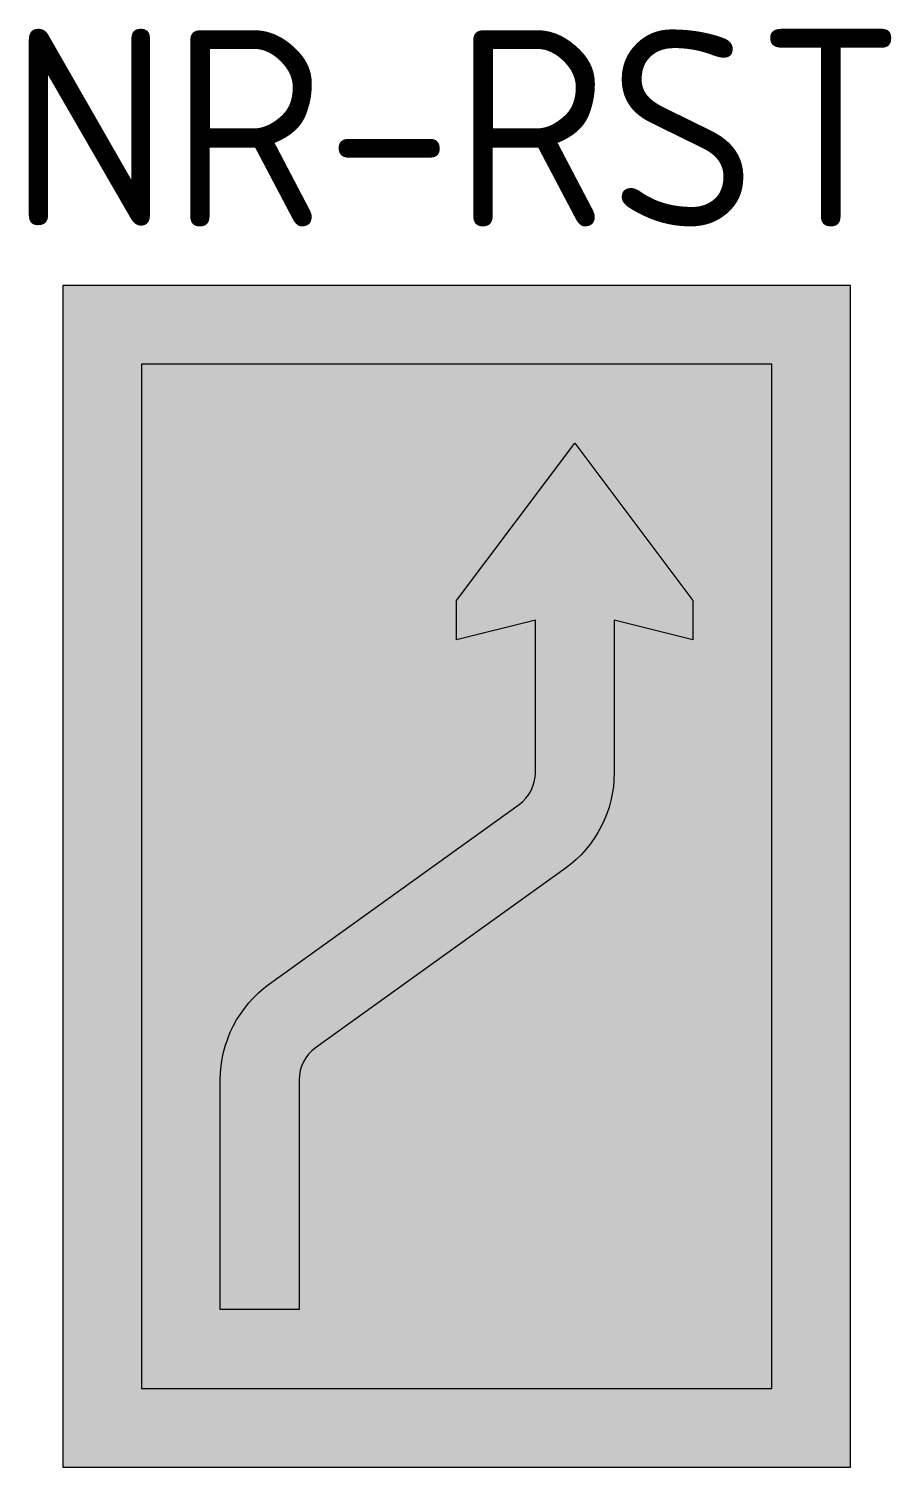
# Model space of a CAD drawing. Header units: metres. Extents: x -5.4 to 5.5, y 0 to 18.3.
import ezdxf
from ezdxf.enums import TextEntityAlignment as Align

# ---------------------------------------------------------------- set-up
doc = ezdxf.new("R2010")
doc.units = ezdxf.units.M
doc.styles.add('NLCS-ISO', font='NLCS-ISO.ttf')

msp = doc.modelspace()

# ---------------------------------------------------------------- hatches: boundary and pattern name
at = {"true_color": 0xbb1e10}
h = msp.add_hatch(color=22, dxfattribs=at)
h.dxf.hatch_style = 1
h.paths.add_polyline_path([(5, 15), (-5, 15), (-5, 0), (5, 0)])
h.paths.add_polyline_path([(4, 1), (-4, 1), (-4, 14), (4, 14)], flags=16)
at = {"true_color": 0xf1f0ea}
h = msp.add_hatch(color=7, dxfattribs=at)
h.dxf.hatch_style = 1
h.paths.add_polyline_path([(4, 14), (-4, 14), (-4, 1), (4, 1)])
h.paths.add_polyline_path([(-1.792, 5.322, 0.241417), (-2, 4.916), (-2, 2), (-3, 2), (-3, 4.916, -0.241417), (-2.376, 6.134), (0.792, 8.411, 0.241417), (1, 8.817), (1, 10.75), (0, 10.5), (0, 11), (1.5, 13), (3, 11), (3, 10.5), (2, 10.75), (2, 8.817, -0.241417), (1.376, 7.599)], flags=16)
at = {"true_color": 0x0e0e10}
h = msp.add_hatch(color=168, dxfattribs=at)
h.dxf.hatch_style = 1
edge = h.paths.add_edge_path()
edge.add_line((1.376, 7.599), (-1.792, 5.322))
edge.add_arc((-1.5, 4.916), 0.5, 125.71, 180)
edge.add_line((-2, 4.916), (-2, 2))
edge.add_line((-2, 2), (-3, 2))
edge.add_line((-3, 2), (-3, 4.916))
edge.add_arc((-1.5, 4.916), 1.5, 125.71, 180, ccw=False)
edge.add_line((-2.376, 6.134), (0.792, 8.411))
edge.add_arc((0.5, 8.817), 0.5, 305.71, 360)
edge.add_line((1, 8.817), (1, 10.75))
edge.add_line((1, 10.75), (0, 10.5))
edge.add_line((0, 10.5), (0, 11))
edge.add_line((0, 11), (1.5, 13))
edge.add_line((1.5, 13), (3, 11))
edge.add_line((3, 11), (3, 10.5))
edge.add_line((3, 10.5), (2, 10.75))
edge.add_line((2, 10.75), (2, 8.817))
edge.add_arc((0.5, 8.817), 1.5, -54.29, 0, ccw=False)

# ---------------------------------------------------------------- linework, layer by layer
at = {"color": 22}
for points in [[(5, 0), (5, 15), (-5, 15), (-5, 0)], [(4, 1), (4, 14), (-4, 14), (-4, 1)]]:
    msp.add_lwpolyline(points, close=True, dxfattribs=at)
at = {"color": 168, "flags": 128}
msp.add_lwpolyline([(1.376, 7.599), (-1.792, 5.322, 0.241417), (-2, 4.916), (-2, 2), (-3, 2), (-3, 4.916, -0.241417), (-2.376, 6.134), (0.792, 8.411, 0.241417), (1, 8.817), (1, 10.75), (0, 10.5), (0, 11), (1.5, 13), (3, 11), (3, 10.5), (2, 10.75), (2, 8.817, -0.241417)], format="xyb", close=True, dxfattribs=at)

# ---------------------------------------------------------------- texts
at = {"style": 'NLCS-ISO'}
msp.add_attdef('NR-RST', text='B.2b', height=2.5, dxfattribs=at).set_placement((0, 15), align=Align.BOTTOM_CENTER)

doc.saveas('drawing.dxf')
